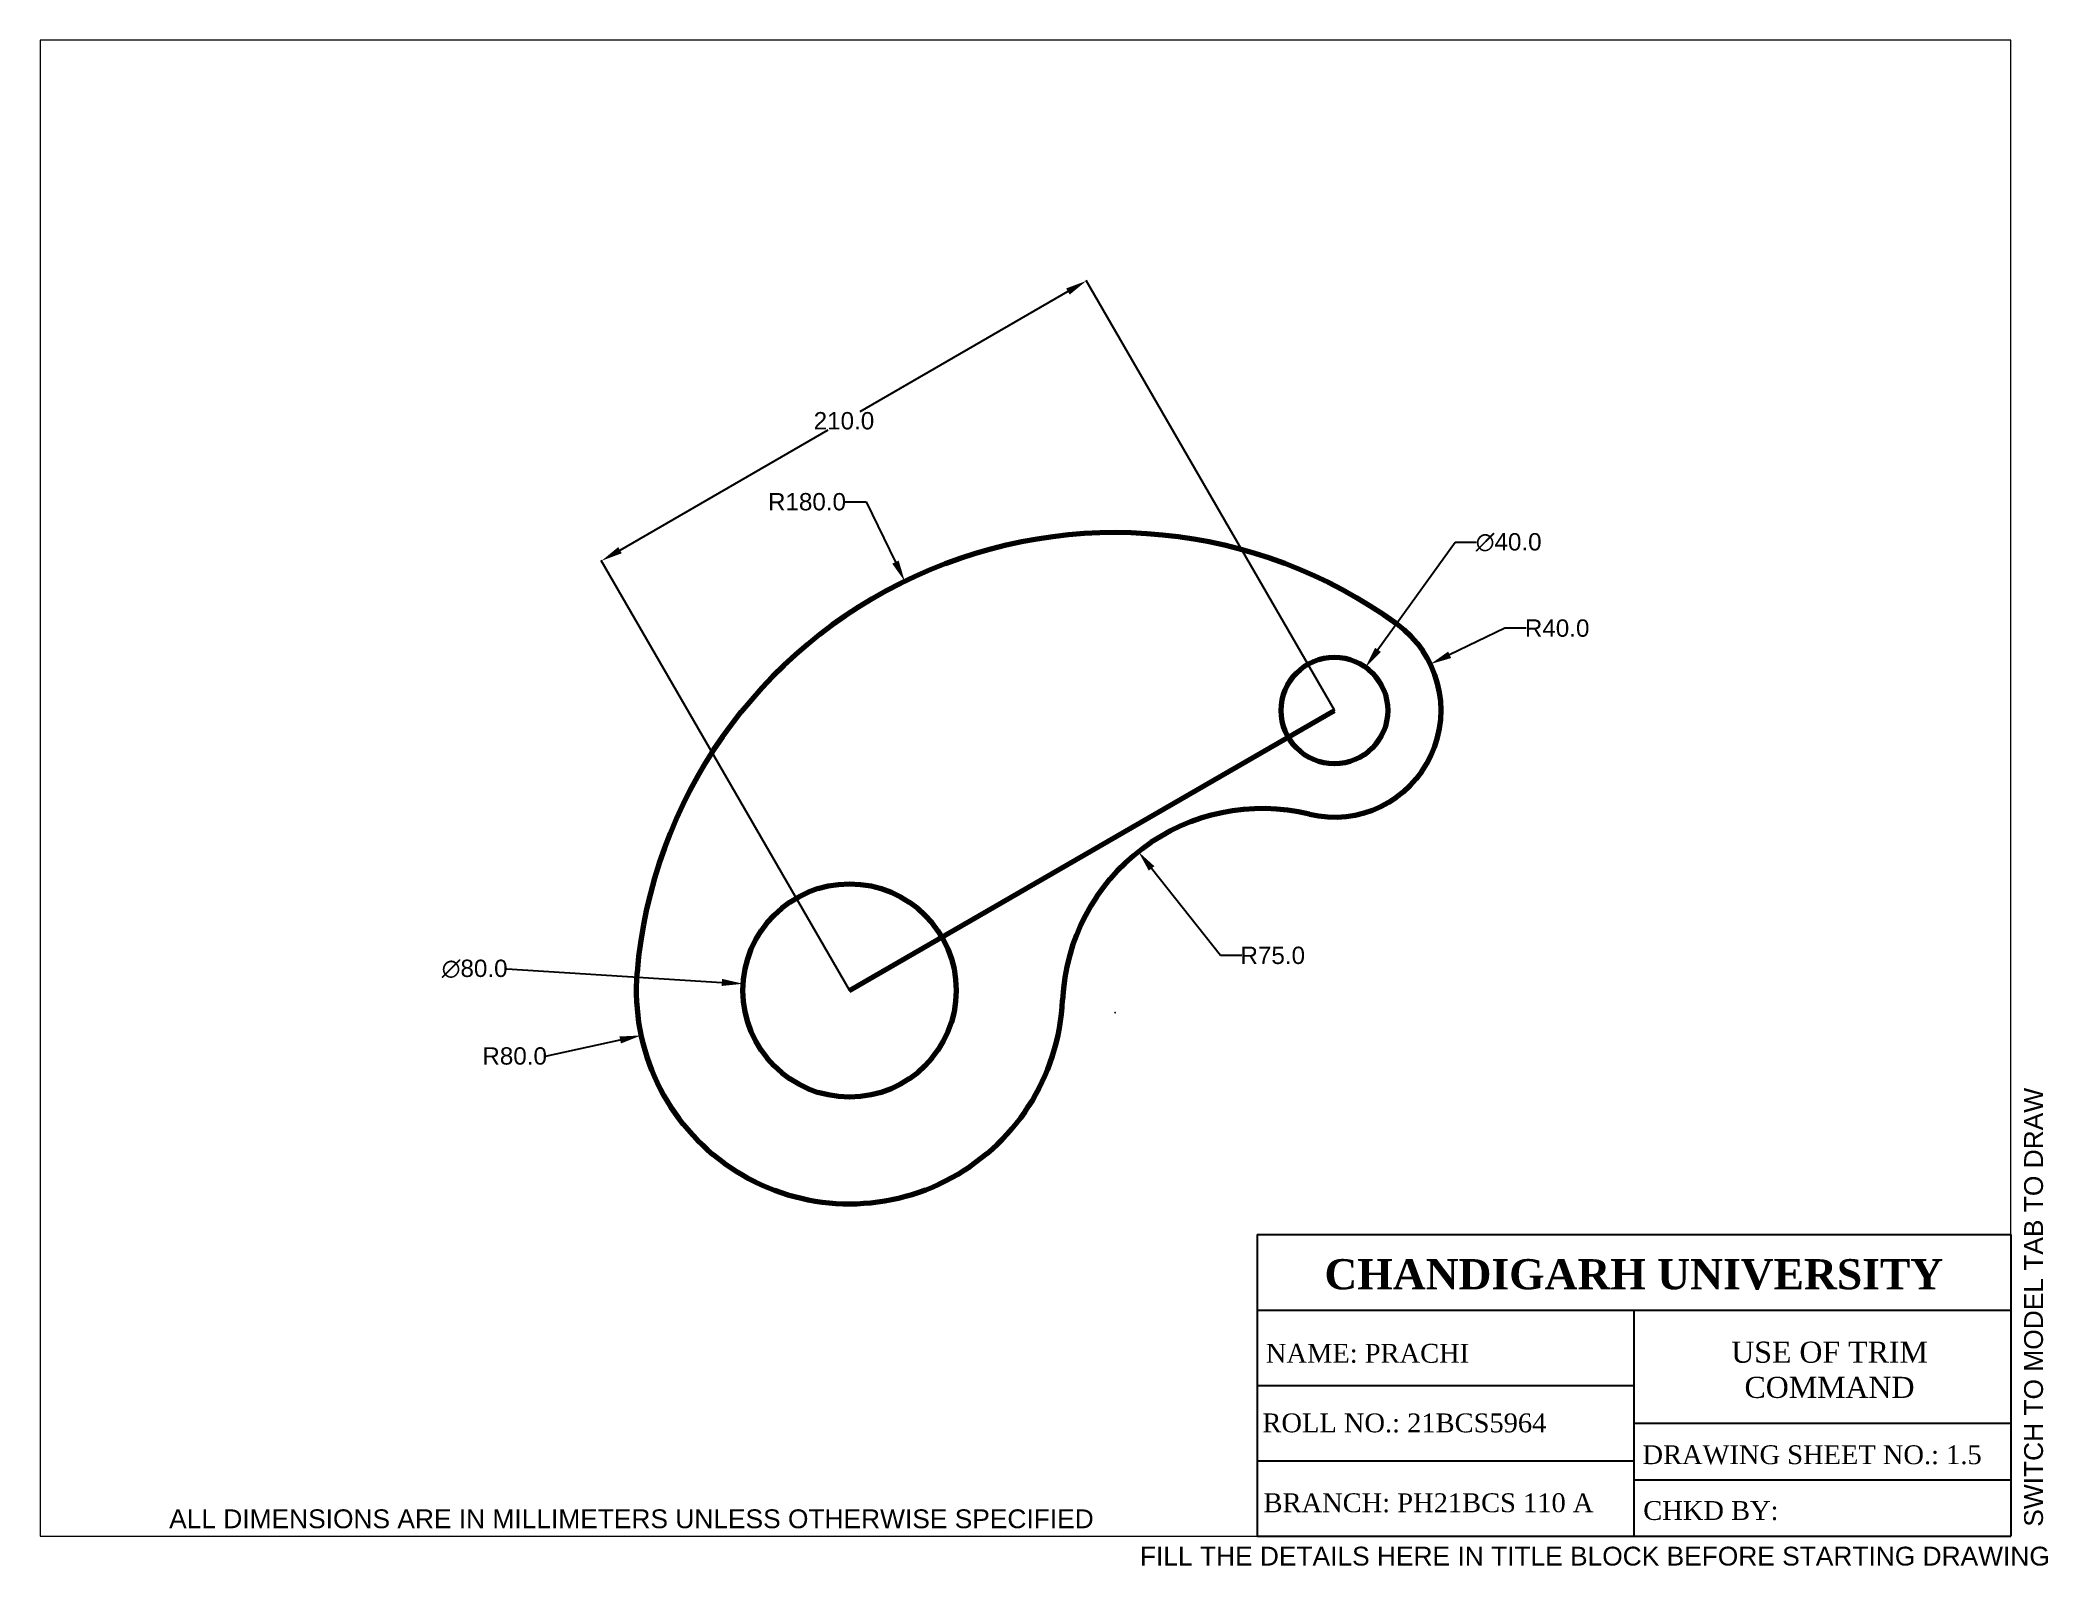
# Paper-space layout 'Layout1' of a CAD drawing. Header units: millimetres. Extents: x 0 to 266, y -4 to 198.
# The model-space entities are those that its viewports show. They can reach past a viewport. Long polylines and large blocks are cut down to what shows.
import ezdxf

# ---------------------------------------------------------------- set-up
doc = ezdxf.new("R2010")
doc.units = ezdxf.units.MM
doc.linetypes.add('ACAD_ISO08W100', pattern=[36, 24, -3, 6, -3])
doc.layers.add('Comments', color=10, linetype='Continuous', lineweight=13, plot=False)
doc.layers.add('thick continuous', color=7, linetype='Continuous', lineweight=30)
doc.styles.get("Standard").update_dxf_attribs({"font": 'Arial.ttf'})
doc.dimstyles.get("Standard").update_dxf_attribs({"dimtxt": 6.5, "dimasz": 8, "dimexe": 0.18, "dimexo": 0.0625, "dimgap": 0.09, "dimtad": 0, "dimtih": 1, "dimtoh": 1, "dimdec": 1, "dimzin": 0, "dimdsep": 46, "dimtxsty": 'Standard', "dimcen": 0.09, "dimadec": 0, "dimazin": 0, "dimtfac": 1, "dimtdec": 1, "dimtofl": 0, "dimtmove": 0, "dimatfit": 3, "dimfxl": 1, "dimtolj": 1, "dimtzin": 0, "dimarcsym": 0})

# ---------------------------------------------------------------- blocks, each defined once
blk = doc.blocks.new('*D0')
at = {"layer": 'Defpoints', "color": 0, "transparency": 16777216}
for p in [(-36.7, 7.66), (43.14, 2.63)]:
    blk.add_point(p, dxfattribs=at)
at = {"layer": 'thick continuous', "color": 0, "lineweight": -2, "transparency": 16777216}
for p, q in [((-125.35, 13.24), (-44.68, 8.16)), ((3.13, 5.14), (3.31, 5.14)), ((3.22, 5.05), (3.22, 5.23))]:
    blk.add_line(p, q, dxfattribs=at)
at = {"layer": 'thick continuous', "color": 0, "transparency": 16777216}
blk.add_solid([(-44.6, 9.49), (-44.77, 6.83), (-36.7, 7.66)], dxfattribs=at)
at = {"layer": 'thick continuous', "color": 0, "lineweight": 5, "transparency": 16777216, "insert": (-137.4, 13.24), "char_height": 6.5, "attachment_point": 5}
blk.add_mtext('\\A1;∅80.0', dxfattribs=at)
blk = doc.blocks.new('*D1')
at = {"layer": 'Defpoints', "color": 0, "transparency": 16777216}
for p in [(3.22, 5.14), (-74.98, -11.73)]:
    blk.add_point(p, dxfattribs=at)
at = {"layer": 'thick continuous', "color": 0, "lineweight": -2, "transparency": 16777216}
for p, q in [((3.13, 5.14), (3.31, 5.14)), ((3.22, 5.05), (3.22, 5.23)), ((-110.76, -19.46), (-82.8, -13.42))]:
    blk.add_line(p, q, dxfattribs=at)
at = {"layer": 'thick continuous', "color": 0, "transparency": 16777216}
blk.add_solid([(-83.08, -12.12), (-82.52, -14.73), (-74.98, -11.73)], dxfattribs=at)
at = {"layer": 'thick continuous', "color": 0, "lineweight": 5, "transparency": 16777216, "insert": (-122.39, -19.46), "char_height": 6.5, "attachment_point": 5}
blk.add_mtext('\\A1;R80.0', dxfattribs=at)
blk = doc.blocks.new('*D2')
at = {"layer": 'Defpoints', "color": 0, "transparency": 16777216}
for p in [(23.95, 158.6), (102.88, -3.17)]:
    blk.add_point(p, dxfattribs=at)
at = {"layer": 'thick continuous', "color": 0, "lineweight": -2, "transparency": 16777216}
for p, q in [((1.42, 188.39), (9.42, 188.39)), ((9.42, 188.39), (20.44, 165.79)), ((102.79, -3.17), (102.97, -3.17)), ((102.88, -3.26), (102.88, -3.08))]:
    blk.add_line(p, q, dxfattribs=at)
at = {"layer": 'thick continuous', "color": 0, "transparency": 16777216}
blk.add_solid([(21.64, 166.37), (19.24, 165.2), (23.95, 158.6)], dxfattribs=at)
at = {"layer": 'thick continuous', "color": 0, "lineweight": 5, "transparency": 16777216, "insert": (-12.74, 188.39), "char_height": 6.5, "attachment_point": 5}
blk.add_mtext('\\A1;R180.0', dxfattribs=at)
blk = doc.blocks.new('*D3')
at = {"layer": 'Defpoints', "color": 0, "transparency": 16777216}
for p in [(111.55, 57.19), (158.07, -1.64)]:
    blk.add_point(p, dxfattribs=at)
at = {"layer": 'thick continuous', "color": 0, "lineweight": -2, "transparency": 16777216}
for p, q in [((142.33, 18.27), (116.51, 50.91)), ((150.33, 18.27), (142.33, 18.27))]:
    blk.add_line(p, q, dxfattribs=at)
at = {"layer": 'thick continuous', "color": 0, "transparency": 16777216}
blk.add_solid([(117.56, 51.74), (115.46, 50.09), (111.55, 57.19)], dxfattribs=at)
at = {"layer": 'thick continuous', "color": 0, "lineweight": 5, "transparency": 16777216, "insert": (161.96, 18.27), "char_height": 6.5, "attachment_point": 5}
blk.add_mtext('\\A1;R75.0', dxfattribs=at)
blk = doc.blocks.new('*D4')
at = {"layer": 'Defpoints', "color": 0, "transparency": 16777216}
for p in [(196.76, 126.39), (173.42, 93.9)]:
    blk.add_point(p, dxfattribs=at)
at = {"layer": 'thick continuous', "color": 0, "lineweight": -2, "transparency": 16777216}
for p, q in [((230.38, 173.19), (201.42, 132.88)), ((238.38, 173.19), (230.38, 173.19)), ((185, 110.14), (185.18, 110.14)), ((185.09, 110.05), (185.09, 110.23))]:
    blk.add_line(p, q, dxfattribs=at)
at = {"layer": 'thick continuous', "color": 0, "transparency": 16777216}
blk.add_solid([(200.34, 133.66), (202.51, 132.11), (196.76, 126.39)], dxfattribs=at)
at = {"layer": 'thick continuous', "color": 0, "lineweight": 5, "transparency": 16777216, "insert": (250.44, 173.19), "char_height": 6.5, "attachment_point": 5}
blk.add_mtext('\\A1;∅40.0', dxfattribs=at)
blk = doc.blocks.new('*D5')
at = {"layer": 'Defpoints', "color": 0, "transparency": 16777216}
for p in [(221.11, 127.54), (185.09, 110.14)]:
    blk.add_point(p, dxfattribs=at)
at = {"layer": 'thick continuous', "color": 0, "lineweight": -2, "transparency": 16777216}
for p, q in [((249, 141), (228.31, 131.01)), ((257, 141), (249, 141)), ((185, 110.14), (185.18, 110.14)), ((185.09, 110.05), (185.09, 110.23))]:
    blk.add_line(p, q, dxfattribs=at)
at = {"layer": 'thick continuous', "color": 0, "transparency": 16777216}
blk.add_solid([(227.73, 132.22), (228.89, 129.81), (221.11, 127.54)], dxfattribs=at)
at = {"layer": 'thick continuous', "color": 0, "lineweight": 5, "transparency": 16777216, "insert": (268.63, 141), "char_height": 6.5, "attachment_point": 5}
blk.add_mtext('\\A1;R40.0', dxfattribs=at)
blk = doc.blocks.new('*D6')
at = {"layer": 'Defpoints', "color": 0, "transparency": 16777216}
for p in [(92.06, 271.26), (185.09, 110.14), (3.22, 5.14)]:
    blk.add_point(p, dxfattribs=at)
at = {"layer": 'thick continuous', "color": 0, "lineweight": -2, "transparency": 16777216}
for p, q in [((185.06, 110.2), (91.97, 271.42)), ((85.14, 267.26), (7.04, 222.17)), ((-82.87, 170.26), (-4.77, 215.36)), ((3.19, 5.2), (-89.89, 166.42))]:
    blk.add_line(p, q, dxfattribs=at)
at = {"layer": 'thick continuous', "color": 0, "transparency": 16777216}
for points in [[(84.47, 268.42), (85.8, 266.11), (92.06, 271.26)], [(-83.54, 171.42), (-82.21, 169.11), (-89.8, 166.26)]]:
    blk.add_solid(points, dxfattribs=at)
at = {"layer": 'thick continuous', "color": 0, "lineweight": 5, "transparency": 16777216, "insert": (1.13, 218.76), "char_height": 6.5, "attachment_point": 5}
blk.add_mtext('\\A1;210.0', dxfattribs=at)

msp = doc.modelspace()

# ---------------------------------------------------------------- linework, layer by layer
at = {"layer": 'thick continuous', "lineweight": 80}
msp.add_line((3.22, 5.14), (185.09, 110.14), dxfattribs=at)
at = {"layer": 'thick continuous', "color": 5, "lineweight": 80}
for centre, radius in [((185.09, 110.14), 20), ((3.22, 5.14), 40)]:
    msp.add_circle(centre, radius, dxfattribs=at)
at = {"layer": 'thick continuous', "lineweight": 80}
for centre, radius, start, end in [((102.88, -3.17), 180, 54.03943, 175.22806), ((185.09, 110.14), 40, 256.41413, 54.03943), ((158.07, -1.64), 75, 76.41413, 177.49217), ((3.22, 5.14), 80, 175.22806, 357.49217)]:
    msp.add_arc(centre, radius, start, end, dxfattribs=at)

# ---------------------------------------------------------------- dimensions: what is measured, and where the dimension line sits
at = {"layer": 'thick continuous', "lineweight": 5}
dim = msp.add_aligned_dim(p1=(3.22, 5.14), p2=(185.09, 110.14), distance=186.05, dimstyle='Standard', dxfattribs=at)
dim.commit()
dim.dimension.update_dxf_attribs({"geometry": '*D6', "text_midpoint": (1.13, 218.76)})
for center, mpoint, picture, middle in [((102.88, -3.17), (23.95, 158.6), '*D2', (-12.74, 188.39)), ((185.09, 110.14), (221.11, 127.54), '*D5', (268.63, 141)), ((158.07, -1.64), (111.55, 57.19), '*D3', (161.96, 18.27)), ((3.22, 5.14), (-74.98, -11.73), '*D1', (-110.76, -19.46))]:
    dim = msp.add_radius_dim(center=center, mpoint=mpoint, dimstyle='Standard', dxfattribs=at)
    dim.commit()
    dim.dimension.update_dxf_attribs({"geometry": picture, "text_midpoint": middle, "dimtype": 164})
for p1, p2, picture, middle in [((173.42, 93.9), (196.76, 126.39), '*D4', (250.44, 173.19)), ((43.14, 2.63), (-36.7, 7.66), '*D0', (-125.35, 13.24))]:
    dim = msp.add_diameter_dim_2p(p1=p1, p2=p2, dimstyle='Standard', dxfattribs=at)
    dim.commit()
    dim.dimension.update_dxf_attribs({"geometry": picture, "text_midpoint": middle, "dimtype": 163})

psp = doc.layouts.get("Layout1")

# ---------------------------------------------------------------- linework, layer by layer
for p, q in [((161.41, 40), (261.41, 40)), ((161.41, 40), (161.41, 0)), ((261.41, 40), (261.41, 0)), ((161.41, 30), (261.41, 30)), ((161.41, 30), (194.27, 30)), ((211.41, 30), (211.41, 0)), ((161.41, 20), (211.41, 20)), ((211.41, 15), (261.41, 15)), ((161.41, 10), (211.41, 10)), ((211.41, 7.5), (261.41, 7.5)), ((161.41, 0), (261.41, 0))]:
    psp.add_line(p, q)

# ---------------------------------------------------------------- texts
at = {"attachment_point": 1}
for s, width, insert, char_height in [('\\pxqc;{\\fTimes New Roman|b1|i0|c0|p18;CHANDIGARH UNIVERSITY}', 80.8177, (170.98, 36.75), 4), ('\\pxqc;{\\fTimes New Roman|b0|i0|c0|p18;USE OF TRIM COMMAND}', 46.4985, (214.1, 25.81), 2.8)]:
    psp.add_mtext_dynamic_manual_height_columns(s, width=width, gutter_width=40, heights=[0], dxfattribs=dict(at, insert=insert, char_height=char_height))
at = {"linetype": 'ACAD_ISO08W100', "lineweight": 100, "char_height": 2.5, "attachment_point": 1}
for s, width, insert in [('{\\fTimes New Roman|b0|i0|c0|p18;NAME: PRACHI}', 45.3199, (162.59, 25.51)), ('{\\fTimes New Roman|b0|i0|c0|p18;ROLL NO.: 21BCS5964}', 45.3199, (162.13, 16.28)), ('{\\fTimes New Roman|b0|i0|c0|p18;DRAWING SHEET NO.: 1.5}', 45.3199, (212.54, 12.06)), ('{\\fTimes New Roman|b0|i0|c0|p18;BRANCH: PH21BCS 110 A}', 45.3199, (162.28, 5.69)), ('{\\fTimes New Roman|b0|i0|c0|p18;CHKD BY: }', 47.9779, (212.64, 4.66))]:
    psp.add_mtext_dynamic_manual_height_columns(s, width=width, gutter_width=25, heights=[0], dxfattribs=dict(at, insert=insert))
at = {"layer": 'Comments'}
psp.add_text('SWITCH TO MODEL TAB TO DRAW', height=2.5, rotation=90, dxfattribs=at).set_placement((265.66, 1.26))
psp.add_text('FILL THE DETAILS HERE IN TITLE BLOCK BEFORE STARTING DRAWING', height=2.5, dxfattribs=at).set_placement((145.88, -3.89))
at = {"layer": 'thick continuous'}
psp.add_text('ALL DIMENSIONS ARE IN MILLIMETERS UNLESS OTHERWISE SPECIFIED', height=2.5, dxfattribs=at).set_placement((17.11, 1.06))

# ---------------------------------------------------------------- viewports
psp.add_viewport(center=(130.71, 99.21), size=(261.41, 198.4125), view_center_point=(69.25, 81.01), view_height=561.0534, dxfattribs=at)

doc.saveas('drawing.dxf')
